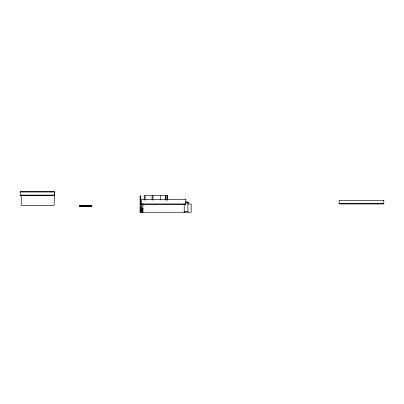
<?xml version="1.0" encoding="UTF-8"?>
<svg xmlns="http://www.w3.org/2000/svg" width="404" height="404" viewBox="0 0 404 404"><rect width="100%" height="100%" fill="white"/><g stroke="black" fill="none" stroke-linecap="round" stroke-linejoin="round"><path stroke-width="0.61" d="M79.805 206.141L91.748 206.161L79.856 206.207L79.457 205.55L92.092 205.55L91.955 205.899L79.598 205.828M86.249 205.899L85.986 206.267M20.2 191.789L54.373 191.789L54.333 195.48L20.24 195.48L20.2 191.738M20.24 191.91L54.333 191.91M54.333 195.102L54.136 205.399L21.23 205.399L21.23 195.48M20.2 195.193L54.373 195.213M20.2 195.233L54.373 195.233L54.373 191.738M185.643 202.55L188.764 202.662L185.436 202.662M140.107 203.187L141.36 203.187M140.107 203.535L141.284 203.535M339.128 203.601L383.8 203.601M141.193 203.949L185.865 203.949M187.406 203.949L191.148 203.949L191.148 212.262L140.107 212.262L140.107 195.708L140.728 195.708L140.728 203.187M140.132 207.207L140.415 207.207M140.132 207.414L140.415 207.414M140.92 208.105L140.713 212.262M140.935 208.934L143.486 208.934M140.112 209.646L140.425 209.646M142.001 209.61L142.501 209.61M140.112 209.853L140.425 209.853M142.001 209.817L142.501 209.817M142.072 209.934L142.425 209.934M142.072 210.004L142.425 210.004M142.072 210.146L142.425 210.146M142.072 210.211L142.425 210.211M142.072 210.418L142.425 210.418M142.072 210.767L142.425 210.767M140.107 211.014L143.127 211.014M142.062 211.383L142.435 211.449M142.062 211.661L142.435 211.661M184.173 211.676L187.966 211.676M142.062 211.726L142.435 211.726M142.062 211.868L142.435 211.868M142.062 211.933L142.435 211.933M141.991 212.049L142.511 212.049M91.673 206.202L79.891 206.202M185.825 201.763L188.764 202.55M187.951 202.662L187.951 211.676M184.204 203.949L184.204 212.262M167.705 200.071L167.705 195.708L144.228 195.708L144.228 200.071M167.498 195.708L167.498 200.071M166.872 195.708L166.872 200.071M165.63 195.708L165.63 200.071M165.352 195.708L165.281 200.071M160.641 195.708L160.641 200.071M152.919 195.708L152.919 200.071M152.086 195.708L152.086 200.071M145.056 195.708L145.056 200.071M142.854 203.949L142.854 212.262M141.804 205.086L141.804 211.181M140.935 203.535L140.935 212.262M140.784 208.242L140.85 212.12M91.456 205.55L91.456 206.267M86.416 205.55L86.274 205.899M85.774 205.55L85.774 206.267M80.098 205.55L80.098 206.267M185.865 199.531L141.193 199.531L141.193 204.318L185.865 204.318L185.865 199.531M383.8 200.349L339.128 200.349L339.128 203.949L383.8 203.949L383.8 200.349"/></g></svg>
